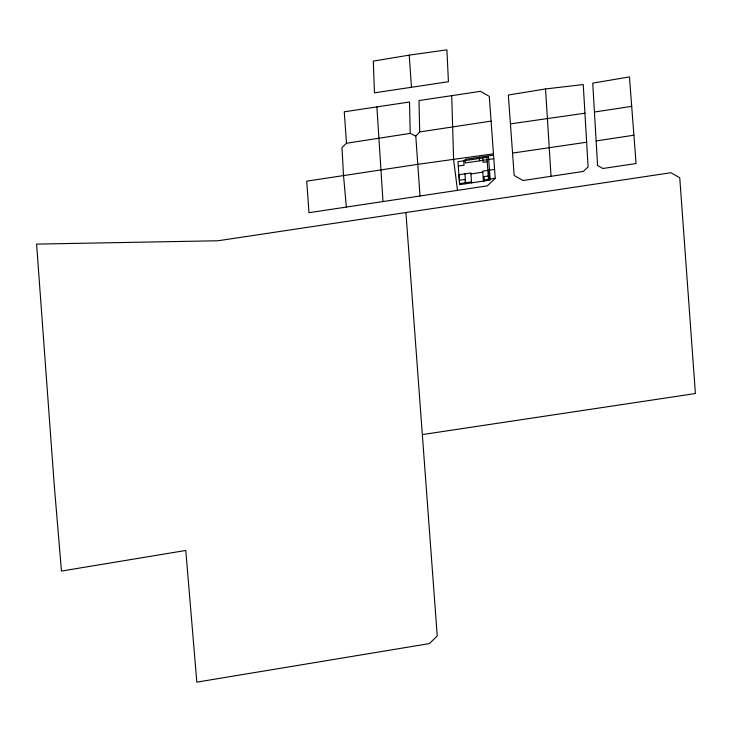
<?xml version="1.0" encoding="UTF-8"?>
<svg xmlns="http://www.w3.org/2000/svg" width="732" height="732" viewBox="0 0 732 732"><rect width="100%" height="100%" fill="white"/><g stroke="black" fill="none" stroke-linecap="round" stroke-linejoin="round"><path stroke-width="1.1" d="M420.012 196.002L415.794 136.115L419.692 131.925L491.081 121.109L489.278 96.377L480.448 91.344L418.997 100.568L419.692 131.925M491.081 121.109L495.235 178.315L487.292 185.882L308.986 212.683L306.708 181.161L417.414 164.389L493.459 153.83M415.794 136.115L410.24 133.389L346.51 143.252L341.972 147.544L343.528 175.744L346.346 207.065M409.243 55.129L373.302 61.104L374.482 92.836L448.432 81.719L446.904 49.858L409.243 55.129L411.457 87.264M545.541 88.956L508.337 95.023L514.175 175.47L523.032 180.511L583.312 171.444L588.098 166.923L583.248 84.555L545.541 88.956L551.031 176.311M594.43 112.042L592.737 83.128L629.447 76.915L636.071 163.529L602.82 168.506L597.568 165.478L594.43 112.042L631.698 106.35M346.51 143.252L344.25 111.813L409.508 101.995L410.213 133.38M596.132 140.937L633.903 135.21M493.551 155.12L465.104 159.393L465.36 162.962L493.807 158.688M458.278 166.027L464.079 165.157L463.759 160.811M487.21 161.69L483.047 162.312L482.727 157.966M494.585 169.394L482.727 171.169L483.44 181.069M470.941 173.932L482.8 172.148M459.312 180.301L465.104 179.431L465.415 183.778M488.244 175.955L484.072 176.586L484.392 180.932M471.518 181.875L459.659 183.65L459.019 174.728L470.868 172.953L471.591 182.854M483.376 180.09L495.225 178.315M422.62 434.534L695.4 393.542L679.754 177.757L670.915 172.715L218.054 240.764L36.6 244.104L54.26 485.307L61.461 571.061L185.782 550.464L196.826 682.142L429.391 643.602L437.233 635.98L405.912 212.536M512.565 153.089L586.634 142.218M510.442 123.882L584.932 113.213M457.5 190.357L453.62 159.814L451.708 95.654M488.656 170.281L489.296 179.203M486.899 157.343L488.555 180.301M479.323 157.252L479.588 160.82M464.948 173.841L465.589 182.762M382.992 201.556L376.889 106.899M488.528 157.096L457.967 161.68L459.623 184.647L490.184 180.063L488.528 157.096"/></g></svg>
